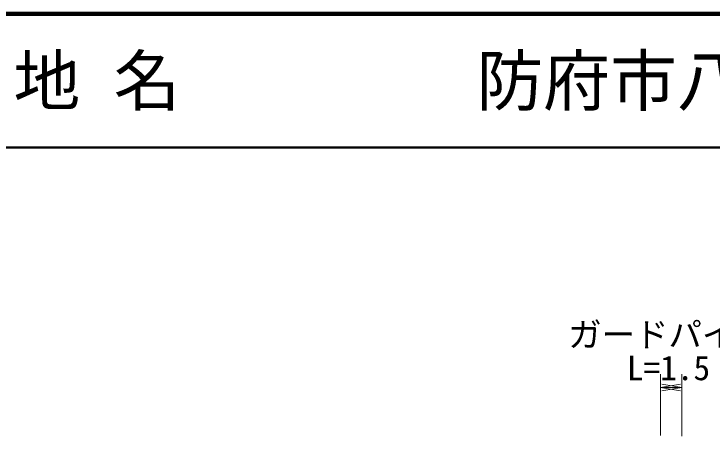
# Model space of a CAD drawing. Units: millimetres, scale not verified. Extents: x 40000 to 680000, y 20000 to 380000.
# Drawn here: x 370416 to 422654, y 348425 to 380000 of the extents above; entities that cross this region are included whole.
import ezdxf
from ezdxf.enums import TextEntityAlignment as Align

# ---------------------------------------------------------------- set-up
doc = ezdxf.new("R2010")
doc.units = ezdxf.units.MM
doc.header["$LTSCALE"] = 1000
for name, color, linetype, lineweight in [('M-STR-HTXT', 7, 'Continuous', 13), ('M-TTL', 2, 'Continuous', 140), ('M-TTL-LINE', 7, 'Continuous', 50), ('M-TTL-TXT', 7, 'Continuous', 13)]:
    doc.layers.add(name, color=color, linetype=linetype, lineweight=lineweight)
doc.styles.add('ＭＳ ゴシック', font='')
doc.styles.get('ＭＳ ゴシック').set_extended_font_data('MS Gothic')

# ---------------------------------------------------------------- blocks, each defined once
blk = doc.blocks.new('open_arrow')
at = {"color": 0, "linetype": 'Continuous', "lineweight": -2}
blk.add_lwpolyline([(7.5, 1.25), (0, 0), (7.5, -1.25)], dxfattribs=at)

msp = doc.modelspace()

# ---------------------------------------------------------------- linework, layer by layer
at = {"layer": 'M-STR-HTXT'}
for p, q in [((418794, 348462), (418794, 353052)), ((420387, 348425), (420387, 353052)), ((418794, 352052), (420387, 352052))]:
    msp.add_line(p, q, dxfattribs=at)
at = {"layer": 'M-TTL'}
msp.add_line((680000, 380000), (40000, 380000), dxfattribs=at)
at = {"layer": 'M-TTL-LINE'}
msp.add_line((40000, 370000), (680000, 370000), dxfattribs=at)

# ---------------------------------------------------------------- block references
at = {"layer": 'M-STR-HTXT', "xscale": 200, "yscale": 200}
msp.add_blockref('open_arrow', (418794, 352052), dxfattribs=at)
at = {"layer": 'M-STR-HTXT', "xscale": 200, "yscale": 200, "rotation": 180}
msp.add_blockref('open_arrow', (420387, 352052), dxfattribs=at)

# ---------------------------------------------------------------- texts
at = {"layer": 'M-STR-HTXT', "style": 'ＭＳ ゴシック'}
for s, p in [('ガードパイプ', (419393, 354552)), ('L=1.5', (419393, 352052))]:
    msp.add_text(s, height=1833, dxfattribs=at).set_placement(p, align=Align.BOTTOM_CENTER)
at = {"layer": 'M-TTL-TXT', "style": 'ＭＳ ゴシック'}
for s, p in [('地 名', (370380, 375000)), ('防府市八王子一丁目\u3000駅南町', (405024, 375000))]:
    msp.add_text(s, height=3666, dxfattribs=at).set_placement(p, align=Align.MIDDLE_LEFT)

doc.saveas('drawing.dxf')
